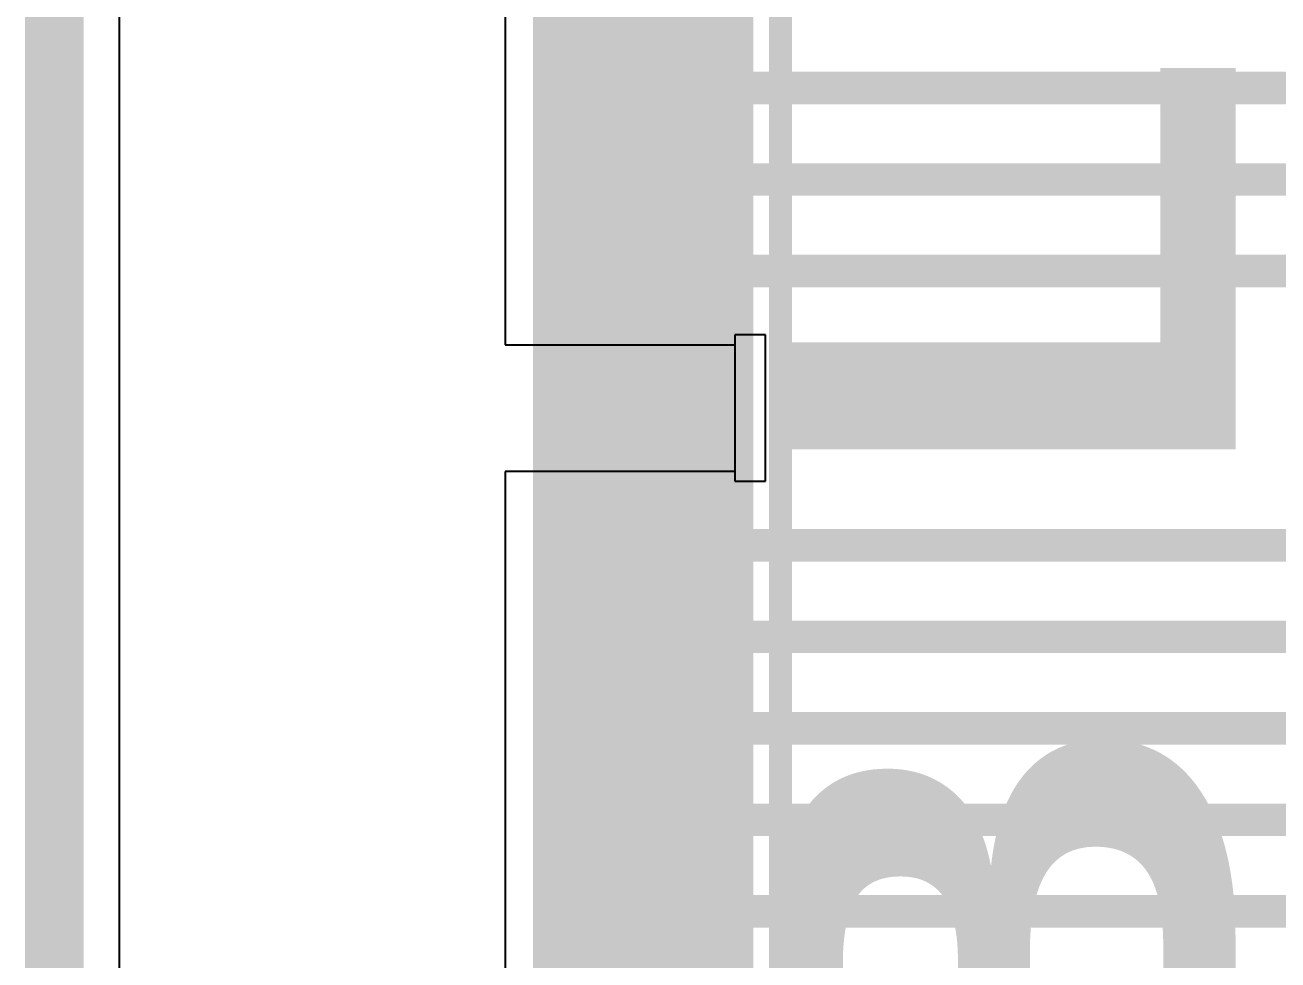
# Model space of a CAD drawing. Header units: inches. Extents: x 0 to 12.2, y 0 to 7.
# Drawn here: x -0.005 to 0.2645, y 2.775 to 2.9761 of the extents above; entities that cross this region are included whole.
import ezdxf

# ---------------------------------------------------------------- set-up
doc = ezdxf.new("R2010")
doc.units = ezdxf.units.IN
doc.header["$MEASUREMENT"] = 0
for name, color, linetype in [('Board Outline', 216, 'Continuous'), ('Bottom Layer', 5, 'Continuous'), ('Layer 1', 16, 'Continuous'), ('Layer 2', 76, 'Continuous'), ('Top Layer', 1, 'Continuous'), ('Top Overlay', 2, 'Continuous'), ('Top Paste', 8, 'Continuous'), ('Top Solder', 216, 'Continuous')]:
    doc.layers.add(name, color=color, linetype=linetype)
doc.styles.add('Arial Black_Bold', font='', dxfattribs={"height": 0.2})
doc.styles.get('Arial Black_Bold').set_extended_font_data('Arial Black', bold=True)

# ---------------------------------------------------------------- blocks, each defined once
blk = doc.blocks.new('FH34SRJ_40S_0_5SH_50__193')
at = {"layer": 'Top Layer'}
for points in [[(-0.2126005, 0.0689), (-0.2007895, 0.0689), (-0.2007895, 0.02953), (-0.2126005, 0.02953)], [(-0.1929105, 0.0689001), (-0.1810995, 0.0689001), (-0.1810995, 0.0295301), (-0.1929105, 0.0295301)], [(-0.1732305, 0.0689), (-0.1614195, 0.0689), (-0.1614195, 0.02953), (-0.1732305, 0.02953)], [(-0.1535405, 0.0689001), (-0.1417295, 0.0689001), (-0.1417295, 0.0295301), (-0.1535405, 0.0295301)], [(-0.1338605, 0.0689), (-0.1220495, 0.0689), (-0.1220495, 0.02953), (-0.1338605, 0.02953)], [(-0.1141705, 0.0689), (-0.1023595, 0.0689), (-0.1023595, 0.02953), (-0.1141705, 0.02953)], [(-0.0944905, 0.0689), (-0.0826795, 0.0689), (-0.0826795, 0.02953), (-0.0944905, 0.02953)], [(-0.0748005, 0.0689), (-0.0629895, 0.0689), (-0.0629895, 0.02953), (-0.0748005, 0.02953)], [(-0.0551205, 0.0689), (-0.0433095, 0.0689), (-0.0433095, 0.02953), (-0.0551205, 0.02953)], [(-0.0354305, 0.0689), (-0.0236195, 0.0689), (-0.0236195, 0.02953), (-0.0354305, 0.02953)]]:
    blk.add_hatch(color=1, dxfattribs=at).paths.add_polyline_path(points)
at = {"layer": 'Top Paste'}
for points in [[(-0.2126005, 0.0689), (-0.2007895, 0.0689), (-0.2007895, 0.02953), (-0.2126005, 0.02953)], [(-0.1929105, 0.0689001), (-0.1810995, 0.0689001), (-0.1810995, 0.0295301), (-0.1929105, 0.0295301)], [(-0.1732305, 0.0689), (-0.1614195, 0.0689), (-0.1614195, 0.02953), (-0.1732305, 0.02953)], [(-0.1535405, 0.0689001), (-0.1417295, 0.0689001), (-0.1417295, 0.0295301), (-0.1535405, 0.0295301)], [(-0.1338605, 0.0689), (-0.1220495, 0.0689), (-0.1220495, 0.02953), (-0.1338605, 0.02953)], [(-0.1141705, 0.0689), (-0.1023595, 0.0689), (-0.1023595, 0.02953), (-0.1141705, 0.02953)], [(-0.0944905, 0.0689), (-0.0826795, 0.0689), (-0.0826795, 0.02953), (-0.0944905, 0.02953)], [(-0.0748005, 0.0689), (-0.0629895, 0.0689), (-0.0629895, 0.02953), (-0.0748005, 0.02953)], [(-0.0551205, 0.0689), (-0.0433095, 0.0689), (-0.0433095, 0.02953), (-0.0551205, 0.02953)], [(-0.0354305, 0.0689), (-0.0236195, 0.0689), (-0.0236195, 0.02953), (-0.0354305, 0.02953)]]:
    blk.add_hatch(color=8, dxfattribs=at).paths.add_polyline_path(points)
at = {"layer": 'Top Solder'}
for points in [[(-0.2362805, 0.0729001), (-0.2164695, 0.0729001), (-0.2164695, 0.0255301), (-0.2362805, 0.0255301)], [(-0.2166005, 0.0729), (-0.1967895, 0.0729), (-0.1967895, 0.02553), (-0.2166005, 0.02553)], [(-0.1969105, 0.0729001), (-0.1770995, 0.0729001), (-0.1770995, 0.0255301), (-0.1969105, 0.0255301)], [(-0.1772305, 0.0729), (-0.1574195, 0.0729), (-0.1574195, 0.02553), (-0.1772305, 0.02553)], [(-0.1575405, 0.0729001), (-0.1377295, 0.0729001), (-0.1377295, 0.0255301), (-0.1575405, 0.0255301)], [(-0.1378605, 0.0729), (-0.1180495, 0.0729), (-0.1180495, 0.02553), (-0.1378605, 0.02553)], [(-0.1181705, 0.0729), (-0.0983595, 0.0729), (-0.0983595, 0.02553), (-0.1181705, 0.02553)], [(-0.0984905, 0.0729), (-0.0786795, 0.0729), (-0.0786795, 0.02553), (-0.0984905, 0.02553)], [(-0.0788005, 0.0729), (-0.0589895, 0.0729), (-0.0589895, 0.02553), (-0.0788005, 0.02553)], [(-0.0591205, 0.0729), (-0.0393095, 0.0729), (-0.0393095, 0.02553), (-0.0591205, 0.02553)], [(-0.0394305, 0.0729), (-0.0196195, 0.0729), (-0.0196195, 0.02553), (-0.0394305, 0.02553)], [(-0.0197505, 0.0729), (6.05e-05, 0.0729), (6.05e-05, 0.02553), (-0.0197505, 0.02553)]]:
    blk.add_hatch(color=216, dxfattribs=at).paths.add_polyline_path(points)
at = {"layer": 'Top Overlay'}
for points in [[(0.43307, 0.07874, 0.005, 0.005, 0), (-0.433464, 0.07874, 0.005, 0.005, 0)], [(0.398424, -0.073622, 0.005, 0.005, 0), (-0.401968, -0.073622, 0.005, 0.005, 0)]]:
    blk.add_lwpolyline(points, format="xyseb", dxfattribs=at)

msp = doc.modelspace()

# ---------------------------------------------------------------- linework, layer by layer
at = {"layer": 'Board Outline'}
msp.add_lwpolyline([(-6e-07, -7e-07, 0.01, 0.01, 0), (-6e-07, 4.7244101, 0.01, 0.01, 0)], format="xyseb", dxfattribs=at)
at = {"layer": 'Bottom Layer'}
msp.add_line((0.0152934, 0.1631947), (0.0152934, 4.5612183), dxfattribs=at)
at = {"layer": 'Layer 1'}
msp.add_line((0.0152934, 0.1631947), (0.0152934, 4.5612183), dxfattribs=at)
at = {"layer": 'Layer 2'}
msp.add_line((0.0152934, 0.1631947), (0.0152934, 3.625635), dxfattribs=at)
at = {"layer": 'Top Layer'}
for p, q in [((0.0152934, 0.1631947), (0.0152934, 4.5612183)), ((0.0982663, 2.9785045), (0.0982663, 2.9466935)), ((0.0982663, 2.9466935), (0.0982664, 2.9466935)), ((0.0982664, 2.9466935), (0.0982664, 2.9391345)), ((0.0982664, 2.9391345), (0.0982663, 2.9391345)), ((0.0982663, 2.9391345), (0.0982663, 2.9073235)), ((0.1542813, 2.9094445), (0.1476364, 2.9094445)), ((0.1476364, 2.9094445), (0.1476364, 2.8779535)), ((0.1542813, 2.8779535), (0.1542813, 2.9094445)), ((0.0982663, 2.9073235), (0.1476364, 2.9073235)), ((0.1476364, 2.9073235), (0.1476364, 2.8800745)), ((0.1476364, 2.8800745), (0.0982663, 2.8800745)), ((0.0982663, 2.8800745), (0.0982663, 2.8482635)), ((0.1476364, 2.8779535), (0.1542813, 2.8779535)), ((0.0982663, 2.8482635), (0.0982663, 2.8285835)), ((0.0982663, 2.8285835), (0.0982663, 2.7892135)), ((0.0982663, 2.7892135), (0.0982663, 2.7498435))]:
    msp.add_line(p, q, dxfattribs=at)
for points in [[(0.1279513, 2.962599, 0.007, 0.007, 0), (0.4921233, 2.962599, 0.007, 0.007, 0)], [(0.1279514, 2.942909, 0.007, 0.007, 0), (0.5311144, 2.942909, 0.007, 0.007, 0)], [(0.1279513, 2.923229, 0.007, 0.007, 0), (0.1279524, 2.9232301, 0.007, 0.007, 0)], [(0.1279524, 2.9232301, 0.007, 0.007, 0), (1.8402876, 2.9232301, 0.007, 0.007, 0)], [(0.1279513, 2.864169, 0.007, 0.007, 0), (0.2952681, 2.864169, 0.007, 0.007, 0)], [(0.1279513, 2.844489, 0.007, 0.007, 0), (0.3346432, 2.844489, 0.007, 0.007, 0)], [(0.1279513, 2.824799, 0.007, 0.007, 0), (0.3740083, 2.824799, 0.007, 0.007, 0)], [(0.1279513, 2.805119, 0.007, 0.007, 0), (0.4133834, 2.805119, 0.007, 0.007, 0)], [(0.1279513, 2.785429, 0.007, 0.007, 0), (0.4527485, 2.785429, 0.007, 0.007, 0)]]:
    msp.add_lwpolyline(points, format="xyseb", dxfattribs=at)
for points in [[(0.1262013, 2.962599, 0.0035, 0.0035, 1), (0.1297013, 2.962599, 0.0035, 0.0035, 1)], [(0.1262014, 2.942909, 0.0035, 0.0035, 1), (0.1297014, 2.942909, 0.0035, 0.0035, 1)], [(0.1262013, 2.923229, 0.0035, 0.0035, 1), (0.1297013, 2.923229, 0.0035, 0.0035, 1)], [(0.1262024, 2.9232301, 0.0035, 0.0035, 1), (0.1297024, 2.9232301, 0.0035, 0.0035, 1)], [(0.1262024, 2.9232301, 0.0035, 0.0035, 1), (0.1297024, 2.9232301, 0.0035, 0.0035, 1)], [(0.1262013, 2.864169, 0.0035, 0.0035, 1), (0.1297013, 2.864169, 0.0035, 0.0035, 1)], [(0.1262013, 2.844489, 0.0035, 0.0035, 1), (0.1297013, 2.844489, 0.0035, 0.0035, 1)], [(0.1262013, 2.824799, 0.0035, 0.0035, 1), (0.1297013, 2.824799, 0.0035, 0.0035, 1)], [(0.1262013, 2.805119, 0.0035, 0.0035, 1), (0.1297013, 2.805119, 0.0035, 0.0035, 1)], [(0.1262013, 2.785429, 0.0035, 0.0035, 1), (0.1297013, 2.785429, 0.0035, 0.0035, 1)]]:
    msp.add_lwpolyline(points, format="xyseb", close=True, dxfattribs=at)

# ---------------------------------------------------------------- block references
at = {"rotation": 270}
msp.add_blockref('FH34SRJ_40S_0_5SH_50__193', (0.0787363, 2.755904), dxfattribs=at)

# ---------------------------------------------------------------- texts
at = {"layer": 'Top Overlay', "style": 'Arial Black_Bold'}
msp.add_text('RGB LCD', height=0.1, rotation=90, dxfattribs=at).set_placement((0.2553454, 2.4744065))

doc.saveas('drawing.dxf')
